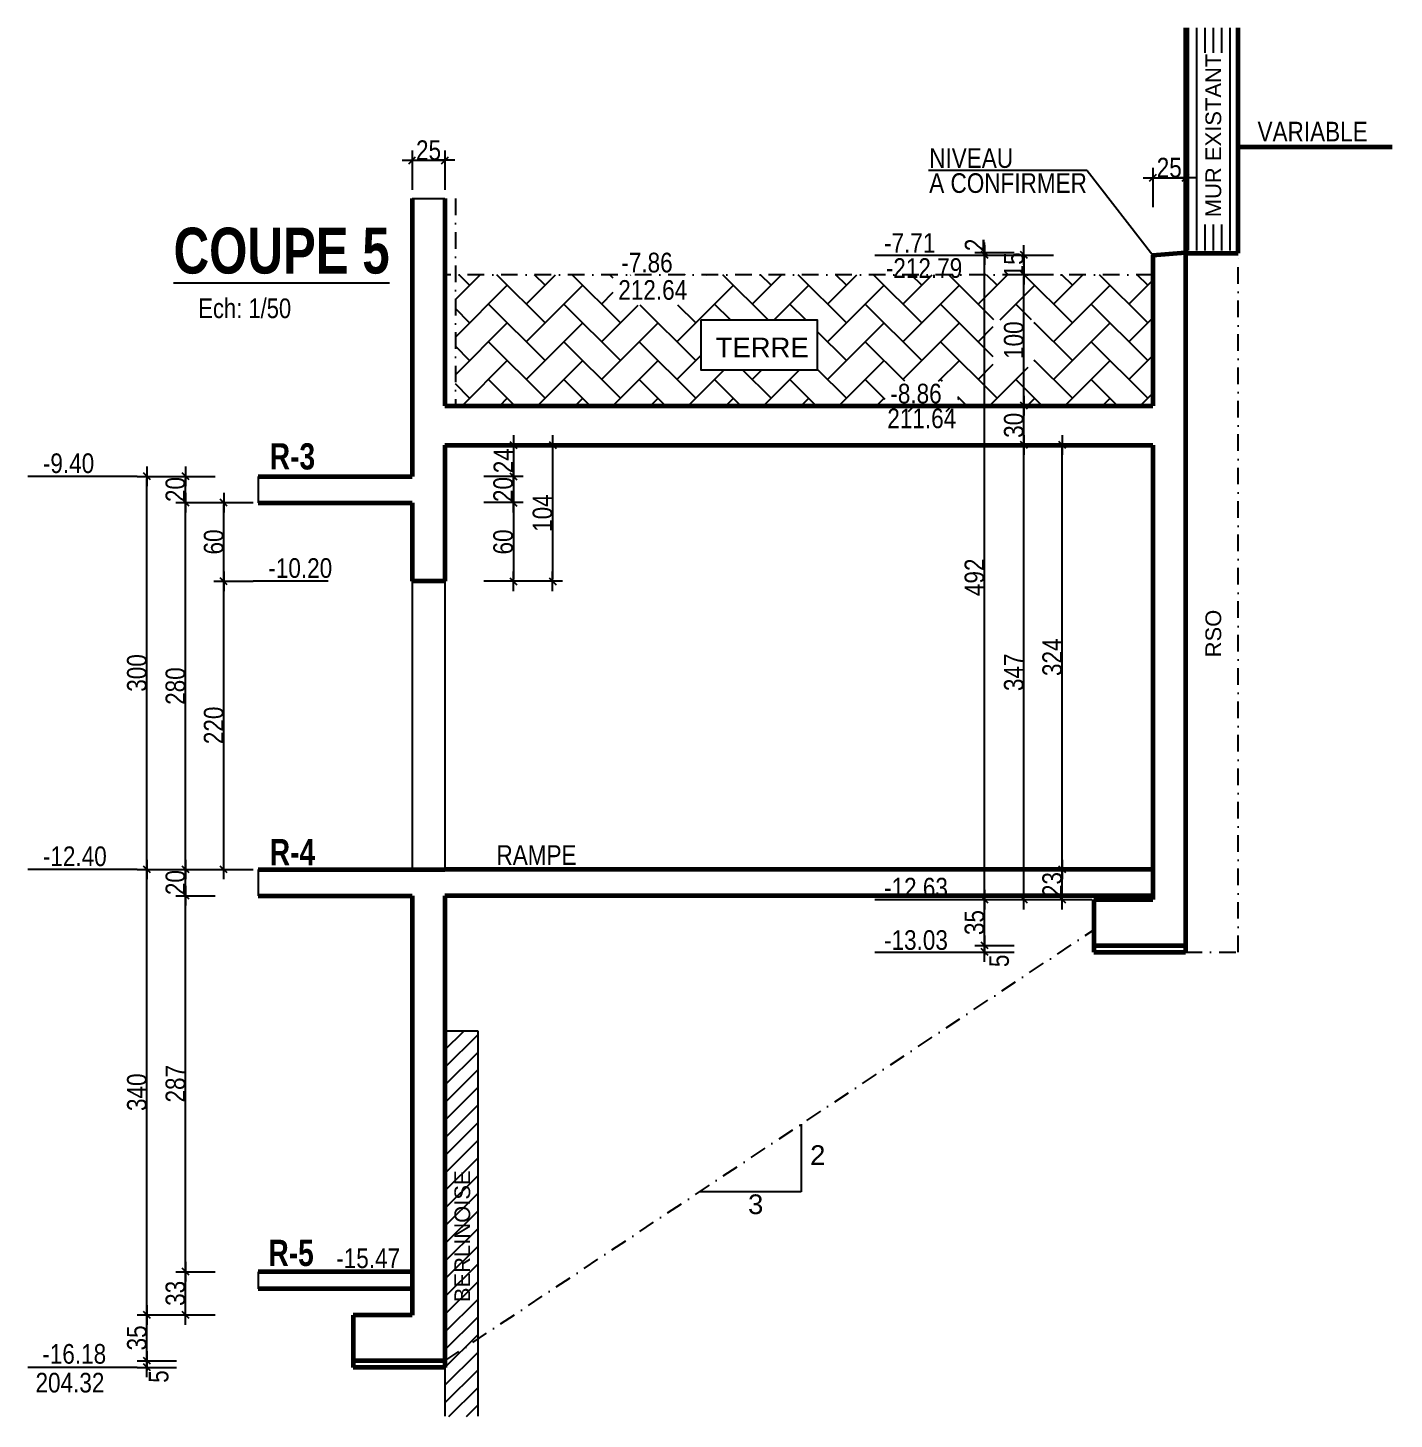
# Model space of a CAD drawing. Header units: millimetres. Extents: x -26249 to 60250, y -21218 to 23336.
# Drawn here: x 26703 to 27745, y 1460 to 2522 of the extents above; entities that cross this region are included whole.
import ezdxf
from ezdxf.enums import TextEntityAlignment as Align

# ---------------------------------------------------------------- set-up
doc = ezdxf.new("R2010")
doc.units = ezdxf.units.MM
doc.linetypes.add('TIRETPTX2', pattern=[50.8, 25.4, -12.7, 0, -12.7])
for name, color, linetype in [('01_cote_gen', 4, 'Continuous'), ('01_linteaux', 2, 'Continuous'), ('01_poch_murs', 253, 'Continuous'), ('01_texte', 230, 'Continuous'), ('AA_COTES', 2, 'Continuous')]:
    doc.layers.add(name, color=color, linetype=linetype)
doc.layers.add('01_murs_coup', color=5, linetype='Continuous', lineweight=60)
doc.styles.add('ARIAL NA', font='ARIALN.TTF')
doc.styles.add('impact', font='impact.ttf')
doc.styles.add('MATTE_TXT', font='arial.ttf')
doc.styles.add('STYLE2', font='ARIALN.TTF')
doc.dimstyles.new('JB50', dxfattribs={"dimscale": 0.1, "dimtxt": 150, "dimasz": 15, "dimexe": 0.1, "dimexo": 0.1, "dimgap": 0.09, "dimtad": 1, "dimdec": 1, "dimdsep": 46, "dimtxsty": 'STYLE2', "dimblk1": 'BOND_G', "dimblk2": 'BOND_D', "dimsah": 1, "dimcen": 1.5, "dimdle": 0.01, "dimse1": 1, "dimse2": 1, "dimclrd": 4, "dimclre": 2, "dimclrt": 6, "dimazin": 2, "dimtfac": 2.333333, "dimtdec": 1, "dimtix": 1, "dimtmove": 2, "dimatfit": 3, "dimldrblk": 'BOND_G', "dimfxl": 1, "dimtolj": 1, "dimtzin": 0, "dimarcsym": 0})

# ---------------------------------------------------------------- blocks, each defined once
blk = doc.blocks.new('BOND_G')
at = {"layer": 'AA_COTES', "color": 0}
for p, q in [((0, -5), (0, 15)), ((5, 0), (-5, 0)), ((1.77, 1.77), (-1.77, -1.77))]:
    blk.add_line(p, q, dxfattribs=at)
blk = doc.blocks.new('BOND_D')
at = {"layer": 'AA_COTES', "color": 0}
for p, q in [((5, 0), (-5, 0)), ((-1.77, -1.77), (1.77, 1.77)), ((0, 5), (0, -15))]:
    blk.add_line(p, q, dxfattribs=at)
blk = doc.blocks.new('*D1708')
at = {"layer": '01_cote_gen', "color": 4, "lineweight": -2, "transparency": 16777216}
blk.add_line((27432.6, 1817.7), (27432.6, 1819.7), dxfattribs=at)
at = {"layer": 'Defpoints', "color": 0, "transparency": 16777216}
for p in [(27432.6, 1821.2), (27486, 1821.2), (27486, 1816.2)]:
    blk.add_point(p, dxfattribs=at)
at = {"layer": '01_cote_gen', "color": 4, "lineweight": -2, "transparency": 16777216, "xscale": 1.5, "yscale": 1.5, "zscale": 1.5}
for name, p, rotation in [('BOND_D', (27432.6, 1821.2), 90), ('BOND_G', (27432.6, 1816.2), 270)]:
    blk.add_blockref(name, p, dxfattribs=dict(at, rotation=rotation))
at = {"layer": '01_cote_gen', "color": 6, "transparency": 16777216, "insert": (27443.8, 1809.5), "char_height": 15, "attachment_point": 5, "rotation": 90, "style": 'STYLE2'}
blk.add_mtext('\\A1;5', dxfattribs=at)
blk = doc.blocks.new('*D1704')
at = {"layer": '01_cote_gen', "color": 4, "lineweight": -2, "transparency": 16777216}
blk.add_line((27562.5, 2407.2), (27584.5, 2407.2), dxfattribs=at)
at = {"layer": 'Defpoints', "color": 0, "transparency": 16777216}
for p in [(27561, 2412.2), (27586, 2414.2), (27586, 2407.2)]:
    blk.add_point(p, dxfattribs=at)
at = {"layer": '01_cote_gen', "color": 4, "lineweight": -2, "transparency": 16777216, "xscale": 1.5, "yscale": 1.5, "zscale": 1.5, "rotation": 180}
blk.add_blockref('BOND_G', (27561, 2407.2), dxfattribs=at)
at = {"layer": '01_cote_gen', "color": 4, "lineweight": -2, "transparency": 16777216, "xscale": 1.5, "yscale": 1.5, "zscale": 1.5}
blk.add_blockref('BOND_D', (27586, 2407.2), dxfattribs=at)
at = {"layer": '01_cote_gen', "color": 6, "transparency": 16777216, "insert": (27573.5, 2414.8), "char_height": 15, "attachment_point": 5, "style": 'STYLE2'}
blk.add_mtext('\\A1;25', dxfattribs=at)
blk = doc.blocks.new('*D1706')
at = {"layer": '01_cote_gen', "color": 4, "lineweight": -2, "transparency": 16777216}
blk.add_line((27462.7, 1857.7), (27462.7, 2201.7), dxfattribs=at)
at = {"layer": 'Defpoints', "color": 0, "transparency": 16777216}
for p in [(27462.7, 2203.2), (27561, 2203.2), (27561, 1856.2)]:
    blk.add_point(p, dxfattribs=at)
at = {"layer": '01_cote_gen', "color": 4, "lineweight": -2, "transparency": 16777216, "xscale": 1.5, "yscale": 1.5, "zscale": 1.5}
for name, p, rotation in [('BOND_D', (27462.7, 2203.2), 90), ('BOND_G', (27462.7, 1856.2), 270)]:
    blk.add_blockref(name, p, dxfattribs=dict(at, rotation=rotation))
at = {"layer": '01_cote_gen', "color": 6, "transparency": 16777216, "insert": (27455, 2029.7), "char_height": 15, "attachment_point": 5, "rotation": 90, "style": 'STYLE2'}
blk.add_mtext('\\A1;347', dxfattribs=at)
blk = doc.blocks.new('*D1716')
at = {"layer": '01_cote_gen', "color": 4, "lineweight": -2, "transparency": 16777216}
blk.add_line((26852.3, 2100.7), (26852.3, 2157.7), dxfattribs=at)
at = {"layer": 'Defpoints', "color": 0, "transparency": 16777216}
for p in [(26852.3, 2159.2), (26885.6, 2159.2), (26874.8, 2099.2)]:
    blk.add_point(p, dxfattribs=at)
at = {"layer": '01_cote_gen', "color": 4, "lineweight": -2, "transparency": 16777216, "xscale": 1.5, "yscale": 1.5, "zscale": 1.5}
for name, p, rotation in [('BOND_D', (26852.3, 2159.2), 90), ('BOND_G', (26852.3, 2099.2), 270)]:
    blk.add_blockref(name, p, dxfattribs=dict(at, rotation=rotation))
at = {"layer": '01_cote_gen', "color": 6, "transparency": 16777216, "insert": (26844.7, 2129.2), "char_height": 15, "attachment_point": 5, "rotation": 90, "style": 'STYLE2'}
blk.add_mtext('\\A1;60', dxfattribs=at)
blk = doc.blocks.new('*D1707')
at = {"layer": '01_cote_gen', "color": 4, "lineweight": -2, "transparency": 16777216}
blk.add_line((27432.6, 1822.7), (27432.6, 1854.7), dxfattribs=at)
at = {"layer": 'Defpoints', "color": 0, "transparency": 16777216}
for p in [(27432.6, 1856.2), (27486, 1856.2), (27486, 1821.2)]:
    blk.add_point(p, dxfattribs=at)
at = {"layer": '01_cote_gen', "color": 4, "lineweight": -2, "transparency": 16777216, "xscale": 1.5, "yscale": 1.5, "zscale": 1.5}
for name, p, rotation in [('BOND_D', (27432.6, 1856.2), 90), ('BOND_G', (27432.6, 1821.2), 270)]:
    blk.add_blockref(name, p, dxfattribs=dict(at, rotation=rotation))
at = {"layer": '01_cote_gen', "color": 6, "transparency": 16777216, "insert": (27425, 1838.7), "char_height": 15, "attachment_point": 5, "rotation": 90, "style": 'STYLE2'}
blk.add_mtext('\\A1;35', dxfattribs=at)
blk = doc.blocks.new('*D1717')
at = {"layer": '01_cote_gen', "color": 4, "lineweight": -2, "transparency": 16777216}
blk.add_line((26823.2, 1540.7), (26823.2, 1570.7), dxfattribs=at)
at = {"layer": 'Defpoints', "color": 0, "transparency": 16777216}
for p in [(26823.2, 1572.2), (26980.4, 1572.2), (26980.4, 1539.2)]:
    blk.add_point(p, dxfattribs=at)
at = {"layer": '01_cote_gen', "color": 4, "lineweight": -2, "transparency": 16777216, "xscale": 1.5, "yscale": 1.5, "zscale": 1.5}
for name, p, rotation in [('BOND_D', (26823.2, 1572.2), 90), ('BOND_G', (26823.2, 1539.2), 270)]:
    blk.add_blockref(name, p, dxfattribs=dict(at, rotation=rotation))
at = {"layer": '01_cote_gen', "color": 6, "transparency": 16777216, "insert": (26815.5, 1555.7), "char_height": 15, "attachment_point": 5, "rotation": 90, "style": 'STYLE2'}
blk.add_mtext('\\A1;33', dxfattribs=at)
blk = doc.blocks.new('*D1719')
at = {"layer": '01_cote_gen', "color": 4, "lineweight": -2, "transparency": 16777216}
blk.add_line((26793.7, 1500.7), (26793.7, 1502.7), dxfattribs=at)
at = {"layer": 'Defpoints', "color": 0, "transparency": 16777216}
for p in [(26793.7, 1504.2), (26951, 1504.2), (26951, 1499.2)]:
    blk.add_point(p, dxfattribs=at)
at = {"layer": '01_cote_gen', "color": 4, "lineweight": -2, "transparency": 16777216, "xscale": 1.5, "yscale": 1.5, "zscale": 1.5}
for name, p, rotation in [('BOND_D', (26793.7, 1504.2), 90), ('BOND_G', (26793.7, 1499.2), 270)]:
    blk.add_blockref(name, p, dxfattribs=dict(at, rotation=rotation))
at = {"layer": '01_cote_gen', "color": 6, "transparency": 16777216, "insert": (26802.7, 1492.2), "char_height": 15, "attachment_point": 5, "rotation": 90, "style": 'STYLE2'}
blk.add_mtext('\\A1;5', dxfattribs=at)
blk = doc.blocks.new('*D1709')
at = {"layer": '01_cote_gen', "color": 4, "lineweight": -2, "transparency": 16777216}
blk.add_line((26793.7, 1880.7), (26793.7, 2177.7), dxfattribs=at)
at = {"layer": 'Defpoints', "color": 0, "transparency": 16777216}
for p in [(26793.7, 2179.2), (26951.9, 2179.2), (26878.6, 1879.2)]:
    blk.add_point(p, dxfattribs=at)
at = {"layer": '01_cote_gen', "color": 4, "lineweight": -2, "transparency": 16777216, "xscale": 1.5, "yscale": 1.5, "zscale": 1.5}
for name, p, rotation in [('BOND_D', (26793.7, 2179.2), 90), ('BOND_G', (26793.7, 1879.2), 270)]:
    blk.add_blockref(name, p, dxfattribs=dict(at, rotation=rotation))
at = {"layer": '01_cote_gen', "color": 6, "transparency": 16777216, "insert": (26786.1, 2029.2), "char_height": 15, "attachment_point": 5, "rotation": 90, "style": 'STYLE2'}
blk.add_mtext('\\A1;300', dxfattribs=at)
blk = doc.blocks.new('*D1710')
at = {"layer": '01_cote_gen', "color": 4, "lineweight": -2, "transparency": 16777216}
blk.add_line((26823.2, 1573.7), (26823.2, 1857.7), dxfattribs=at)
at = {"layer": 'Defpoints', "color": 0, "transparency": 16777216}
for p in [(26823.2, 1859.2), (26878.6, 1859.2), (26845.7, 1572.2)]:
    blk.add_point(p, dxfattribs=at)
at = {"layer": '01_cote_gen', "color": 4, "lineweight": -2, "transparency": 16777216, "xscale": 1.5, "yscale": 1.5, "zscale": 1.5}
for name, p, rotation in [('BOND_D', (26823.2, 1859.2), 90), ('BOND_G', (26823.2, 1572.2), 270)]:
    blk.add_blockref(name, p, dxfattribs=dict(at, rotation=rotation))
at = {"layer": '01_cote_gen', "color": 6, "transparency": 16777216, "insert": (26815.5, 1715.7), "char_height": 15, "attachment_point": 5, "rotation": 90, "style": 'STYLE2'}
blk.add_mtext('\\A1;287', dxfattribs=at)
blk = doc.blocks.new('*D1711')
at = {"layer": '01_cote_gen', "color": 4, "lineweight": -2, "transparency": 16777216}
blk.add_line((26823.2, 1880.7), (26823.2, 2157.7), dxfattribs=at)
at = {"layer": 'Defpoints', "color": 0, "transparency": 16777216}
for p in [(26823.2, 2159.2), (26878.6, 2159.2), (26878.6, 1879.2)]:
    blk.add_point(p, dxfattribs=at)
at = {"layer": '01_cote_gen', "color": 4, "lineweight": -2, "transparency": 16777216, "xscale": 1.5, "yscale": 1.5, "zscale": 1.5}
for name, p, rotation in [('BOND_D', (26823.2, 2159.2), 90), ('BOND_G', (26823.2, 1879.2), 270)]:
    blk.add_blockref(name, p, dxfattribs=dict(at, rotation=rotation))
at = {"layer": '01_cote_gen', "color": 6, "transparency": 16777216, "insert": (26815.5, 2019.2), "char_height": 15, "attachment_point": 5, "rotation": 90, "style": 'STYLE2'}
blk.add_mtext('\\A1;280', dxfattribs=at)
blk = doc.blocks.new('*D1705')
at = {"layer": '01_cote_gen', "color": 4, "lineweight": -2, "transparency": 16777216}
blk.add_line((26823.2, 1860.7), (26823.2, 1877.7), dxfattribs=at)
at = {"layer": 'Defpoints', "color": 0, "transparency": 16777216}
for p in [(26816.2, 1879.2), (26823.2, 1879.2), (26845.7, 1859.2)]:
    blk.add_point(p, dxfattribs=at)
at = {"layer": '01_cote_gen', "color": 4, "lineweight": -2, "transparency": 16777216, "xscale": 1.5, "yscale": 1.5, "zscale": 1.5}
for name, p, rotation in [('BOND_D', (26823.2, 1879.2), 90), ('BOND_G', (26823.2, 1859.2), 270)]:
    blk.add_blockref(name, p, dxfattribs=dict(at, rotation=rotation))
at = {"layer": '01_cote_gen', "color": 6, "transparency": 16777216, "insert": (26815.5, 1869.2), "char_height": 15, "attachment_point": 5, "rotation": 90, "style": 'STYLE2'}
blk.add_mtext('\\A1;20', dxfattribs=at)
blk = doc.blocks.new('*D1713')
at = {"layer": '01_cote_gen', "color": 4, "lineweight": -2, "transparency": 16777216}
blk.add_line((26997.5, 2420.5), (27019.5, 2420.5), dxfattribs=at)
at = {"layer": 'Defpoints', "color": 0, "transparency": 16777216}
for p in [(27021, 2420.5), (26996, 2391.2), (27021, 2391.2)]:
    blk.add_point(p, dxfattribs=at)
at = {"layer": '01_cote_gen', "color": 4, "lineweight": -2, "transparency": 16777216, "xscale": 1.5, "yscale": 1.5, "zscale": 1.5, "rotation": 180}
blk.add_blockref('BOND_G', (26996, 2420.5), dxfattribs=at)
at = {"layer": '01_cote_gen', "color": 4, "lineweight": -2, "transparency": 16777216, "xscale": 1.5, "yscale": 1.5, "zscale": 1.5}
blk.add_blockref('BOND_D', (27021, 2420.5), dxfattribs=at)
at = {"layer": '01_cote_gen', "color": 6, "transparency": 16777216, "insert": (27008.5, 2428.1), "char_height": 15, "attachment_point": 5, "style": 'STYLE2'}
blk.add_mtext('\\A1;25', dxfattribs=at)
blk = doc.blocks.new('*D1712')
at = {"layer": '01_cote_gen', "color": 4, "lineweight": -2, "transparency": 16777216}
blk.add_line((26823.2, 2160.7), (26823.2, 2177.7), dxfattribs=at)
at = {"layer": 'Defpoints', "color": 0, "transparency": 16777216}
for p in [(26823.2, 2179.2), (26878.6, 2179.2), (26878.6, 2159.2)]:
    blk.add_point(p, dxfattribs=at)
at = {"layer": '01_cote_gen', "color": 4, "lineweight": -2, "transparency": 16777216, "xscale": 1.5, "yscale": 1.5, "zscale": 1.5}
for name, p, rotation in [('BOND_D', (26823.2, 2179.2), 90), ('BOND_G', (26823.2, 2159.2), 270)]:
    blk.add_blockref(name, p, dxfattribs=dict(at, rotation=rotation))
at = {"layer": '01_cote_gen', "color": 6, "transparency": 16777216, "insert": (26815.5, 2169.2), "char_height": 15, "attachment_point": 5, "rotation": 90, "style": 'STYLE2'}
blk.add_mtext('\\A1;20', dxfattribs=at)
blk = doc.blocks.new('*D1714')
at = {"layer": '01_cote_gen', "color": 4, "lineweight": -2, "transparency": 16777216}
blk.add_line((27462.7, 2204.7), (27462.7, 2231.7), dxfattribs=at)
at = {"layer": 'Defpoints', "color": 0, "transparency": 16777216}
for p in [(27462.7, 2233.2), (27501.3, 2233.2), (27501.3, 2203.2)]:
    blk.add_point(p, dxfattribs=at)
at = {"layer": '01_cote_gen', "color": 4, "lineweight": -2, "transparency": 16777216, "xscale": 1.5, "yscale": 1.5, "zscale": 1.5}
for name, p, rotation in [('BOND_D', (27462.7, 2233.2), 90), ('BOND_G', (27462.7, 2203.2), 270)]:
    blk.add_blockref(name, p, dxfattribs=dict(at, rotation=rotation))
at = {"layer": '01_cote_gen', "color": 6, "transparency": 16777216, "insert": (27455, 2218.2), "char_height": 15, "attachment_point": 5, "rotation": 90, "style": 'STYLE2'}
blk.add_mtext('\\A1;30', dxfattribs=at)
blk = doc.blocks.new('*D1715')
at = {"layer": '01_cote_gen', "color": 4, "lineweight": -2, "transparency": 16777216}
blk.add_line((26852.3, 1880.7), (26852.3, 2097.7), dxfattribs=at)
at = {"layer": 'Defpoints', "color": 0, "transparency": 16777216}
for p in [(26852.3, 2099.2), (26996, 2099.2), (26996, 1879.2)]:
    blk.add_point(p, dxfattribs=at)
at = {"layer": '01_cote_gen', "color": 4, "lineweight": -2, "transparency": 16777216, "xscale": 1.5, "yscale": 1.5, "zscale": 1.5}
for name, p, rotation in [('BOND_D', (26852.3, 2099.2), 90), ('BOND_G', (26852.3, 1879.2), 270)]:
    blk.add_blockref(name, p, dxfattribs=dict(at, rotation=rotation))
at = {"layer": '01_cote_gen', "color": 6, "transparency": 16777216, "insert": (26844.7, 1989.2), "char_height": 15, "attachment_point": 5, "rotation": 90, "style": 'STYLE2'}
blk.add_mtext('\\A1;220', dxfattribs=at)
blk = doc.blocks.new('*D1718')
at = {"layer": '01_cote_gen', "color": 4, "lineweight": -2, "transparency": 16777216}
blk.add_line((26793.7, 1505.7), (26793.7, 1537.7), dxfattribs=at)
at = {"layer": 'Defpoints', "color": 0, "transparency": 16777216}
for p in [(26793.7, 1539.2), (26951, 1539.2), (26951, 1504.2)]:
    blk.add_point(p, dxfattribs=at)
at = {"layer": '01_cote_gen', "color": 4, "lineweight": -2, "transparency": 16777216, "xscale": 1.5, "yscale": 1.5, "zscale": 1.5}
for name, p, rotation in [('BOND_D', (26793.7, 1539.2), 90), ('BOND_G', (26793.7, 1504.2), 270)]:
    blk.add_blockref(name, p, dxfattribs=dict(at, rotation=rotation))
at = {"layer": '01_cote_gen', "color": 6, "transparency": 16777216, "insert": (26786.1, 1521.7), "char_height": 15, "attachment_point": 5, "rotation": 90, "style": 'STYLE2'}
blk.add_mtext('\\A1;35', dxfattribs=at)
blk = doc.blocks.new('*D1720')
at = {"layer": '01_cote_gen', "color": 4, "lineweight": -2, "transparency": 16777216}
blk.add_line((26793.7, 1540.7), (26793.7, 1877.7), dxfattribs=at)
at = {"layer": 'Defpoints', "color": 0, "transparency": 16777216}
for p in [(26793.7, 1879.2), (26874.8, 1879.2), (26845.7, 1539.2)]:
    blk.add_point(p, dxfattribs=at)
at = {"layer": '01_cote_gen', "color": 4, "lineweight": -2, "transparency": 16777216, "xscale": 1.5, "yscale": 1.5, "zscale": 1.5}
for name, p, rotation in [('BOND_D', (26793.7, 1879.2), 90), ('BOND_G', (26793.7, 1539.2), 270)]:
    blk.add_blockref(name, p, dxfattribs=dict(at, rotation=rotation))
at = {"layer": '01_cote_gen', "color": 6, "transparency": 16777216, "insert": (26786.1, 1709.2), "char_height": 15, "attachment_point": 5, "rotation": 90, "style": 'STYLE2'}
blk.add_mtext('\\A1;340', dxfattribs=at)
blk = doc.blocks.new('*D1727')
at = {"layer": '01_cote_gen', "color": 4, "lineweight": -2, "transparency": 16777216}
blk.add_line((27432.6, 1857.7), (27432.6, 2346.7), dxfattribs=at)
at = {"layer": 'Defpoints', "color": 0, "transparency": 16777216}
for p in [(27432.6, 2348.2), (27485.2, 2348.2), (27485.2, 1856.2)]:
    blk.add_point(p, dxfattribs=at)
at = {"layer": '01_cote_gen', "color": 4, "lineweight": -2, "transparency": 16777216, "xscale": 1.5, "yscale": 1.5, "zscale": 1.5}
for name, p, rotation in [('BOND_D', (27432.6, 2348.2), 90), ('BOND_G', (27432.6, 1856.2), 270)]:
    blk.add_blockref(name, p, dxfattribs=dict(at, rotation=rotation))
at = {"layer": '01_cote_gen', "color": 6, "transparency": 16777216, "insert": (27425, 2102.2), "char_height": 15, "attachment_point": 5, "rotation": 90, "style": 'STYLE2'}
blk.add_mtext('\\A1;492', dxfattribs=at)
blk = doc.blocks.new('*D1728')
at = {"layer": '01_cote_gen', "color": 4, "lineweight": -2, "transparency": 16777216}
for p, q in [((27432.6, 2351.7), (27432.6, 2353.2)), ((27432.6, 2350.2), (27432.6, 2348.2)), ((27432.6, 2346.7), (27432.6, 2345.2))]:
    blk.add_line(p, q, dxfattribs=at)
at = {"layer": 'Defpoints', "color": 0, "transparency": 16777216}
for p in [(27432.6, 2348.2), (27561, 2348.2), (27586, 2350.2)]:
    blk.add_point(p, dxfattribs=at)
at = {"layer": '01_cote_gen', "color": 4, "lineweight": -2, "transparency": 16777216, "xscale": 1.5, "yscale": 1.5, "zscale": 1.5}
for name, p, rotation in [('BOND_G', (27432.6, 2350.2), 270), ('BOND_D', (27432.6, 2348.2), 90)]:
    blk.add_blockref(name, p, dxfattribs=dict(at, rotation=rotation))
at = {"layer": '01_cote_gen', "color": 6, "transparency": 16777216, "insert": (27425.1, 2355.9), "char_height": 15, "attachment_point": 5, "rotation": 90, "style": 'STYLE2'}
blk.add_mtext('\\A1;2', dxfattribs=at)
blk = doc.blocks.new('*D1729')
at = {"layer": '01_cote_gen', "color": 4, "lineweight": -2, "transparency": 16777216}
blk.add_line((27073.2, 2201.7), (27073.2, 2180.7), dxfattribs=at)
at = {"layer": 'Defpoints', "color": 0, "transparency": 16777216}
for p in [(27021, 2203.2), (26996, 2179.2), (27073.2, 2179.2)]:
    blk.add_point(p, dxfattribs=at)
at = {"layer": '01_cote_gen', "color": 4, "lineweight": -2, "transparency": 16777216, "xscale": 1.5, "yscale": 1.5, "zscale": 1.5}
for name, p, rotation in [('BOND_G', (27073.2, 2203.2), 90), ('BOND_D', (27073.2, 2179.2), 270)]:
    blk.add_blockref(name, p, dxfattribs=dict(at, rotation=rotation))
at = {"layer": '01_cote_gen', "color": 6, "transparency": 16777216, "insert": (27065.6, 2191.2), "char_height": 15, "attachment_point": 5, "rotation": 90, "style": 'STYLE2'}
blk.add_mtext('\\A1;24', dxfattribs=at)
blk = doc.blocks.new('*D1730')
at = {"layer": '01_cote_gen', "color": 4, "lineweight": -2, "transparency": 16777216}
blk.add_line((27073.2, 2177.7), (27073.2, 2160.7), dxfattribs=at)
at = {"layer": 'Defpoints', "color": 0, "transparency": 16777216}
for p in [(27050.7, 2179.2), (26996, 2159.2), (27073.2, 2159.2)]:
    blk.add_point(p, dxfattribs=at)
at = {"layer": '01_cote_gen', "color": 4, "lineweight": -2, "transparency": 16777216, "xscale": 1.5, "yscale": 1.5, "zscale": 1.5}
for name, p, rotation in [('BOND_G', (27073.2, 2179.2), 90), ('BOND_D', (27073.2, 2159.2), 270)]:
    blk.add_blockref(name, p, dxfattribs=dict(at, rotation=rotation))
at = {"layer": '01_cote_gen', "color": 6, "transparency": 16777216, "insert": (27065.5, 2169.2), "char_height": 15, "attachment_point": 5, "rotation": 90, "style": 'STYLE2'}
blk.add_mtext('\\A1;20', dxfattribs=at)
blk = doc.blocks.new('*D1731')
at = {"layer": '01_cote_gen', "color": 4, "lineweight": -2, "transparency": 16777216}
blk.add_line((27073.2, 2157.7), (27073.2, 2100.7), dxfattribs=at)
at = {"layer": 'Defpoints', "color": 0, "transparency": 16777216}
for p in [(27050.7, 2159.2), (27021, 2099.2), (27073.2, 2099.2)]:
    blk.add_point(p, dxfattribs=at)
at = {"layer": '01_cote_gen', "color": 4, "lineweight": -2, "transparency": 16777216, "xscale": 1.5, "yscale": 1.5, "zscale": 1.5}
for name, p, rotation in [('BOND_G', (27073.2, 2159.2), 90), ('BOND_D', (27073.2, 2099.2), 270)]:
    blk.add_blockref(name, p, dxfattribs=dict(at, rotation=rotation))
at = {"layer": '01_cote_gen', "color": 6, "transparency": 16777216, "insert": (27065.5, 2129.2), "char_height": 15, "attachment_point": 5, "rotation": 90, "style": 'STYLE2'}
blk.add_mtext('\\A1;60', dxfattribs=at)
blk = doc.blocks.new('*D1732')
at = {"layer": '01_cote_gen', "color": 4, "lineweight": -2, "transparency": 16777216}
blk.add_line((27103.1, 2201.7), (27103.1, 2100.7), dxfattribs=at)
at = {"layer": 'Defpoints', "color": 0, "transparency": 16777216}
for p in [(27094.7, 2203.2), (27080.7, 2099.2), (27103.1, 2099.2)]:
    blk.add_point(p, dxfattribs=at)
at = {"layer": '01_cote_gen', "color": 4, "lineweight": -2, "transparency": 16777216, "xscale": 1.5, "yscale": 1.5, "zscale": 1.5}
for name, p, rotation in [('BOND_G', (27103.1, 2203.2), 90), ('BOND_D', (27103.1, 2099.2), 270)]:
    blk.add_blockref(name, p, dxfattribs=dict(at, rotation=rotation))
at = {"layer": '01_cote_gen', "color": 6, "transparency": 16777216, "insert": (27095.5, 2151.2), "char_height": 15, "attachment_point": 5, "rotation": 90, "style": 'STYLE2'}
blk.add_mtext('\\A1;104', dxfattribs=at)
blk = doc.blocks.new('*D1733')
at = {"layer": '01_cote_gen', "color": 4, "lineweight": -2, "transparency": 16777216}
blk.add_line((27462.7, 2234.7), (27462.7, 2331.7), dxfattribs=at)
at = {"layer": 'Defpoints', "color": 0, "transparency": 16777216}
for p in [(27462.7, 2333.2), (27561, 2333.2), (27485.2, 2233.2)]:
    blk.add_point(p, dxfattribs=at)
at = {"layer": '01_cote_gen', "color": 4, "lineweight": -2, "transparency": 16777216, "xscale": 1.5, "yscale": 1.5, "zscale": 1.5}
for name, p, rotation in [('BOND_D', (27462.7, 2333.2), 90), ('BOND_G', (27462.7, 2233.2), 270)]:
    blk.add_blockref(name, p, dxfattribs=dict(at, rotation=rotation))
at = {"layer": '01_cote_gen', "color": 6, "transparency": 16777216, "insert": (27455, 2283.2), "char_height": 15, "attachment_point": 5, "rotation": 90, "style": 'STYLE2'}
blk.add_mtext('\\A1;100', dxfattribs=at)
blk = doc.blocks.new('*D1734')
at = {"layer": '01_cote_gen', "color": 4, "lineweight": -2, "transparency": 16777216}
for p, q in [((27462.7, 2349.7), (27462.7, 2351.2)), ((27462.7, 2348.2), (27462.7, 2333.2)), ((27462.7, 2331.7), (27462.7, 2330.2))]:
    blk.add_line(p, q, dxfattribs=at)
at = {"layer": 'Defpoints', "color": 0, "transparency": 16777216}
for p in [(27561, 2348.2), (27462.7, 2333.2), (27561, 2333.2)]:
    blk.add_point(p, dxfattribs=at)
at = {"layer": '01_cote_gen', "color": 4, "lineweight": -2, "transparency": 16777216, "xscale": 1.5, "yscale": 1.5, "zscale": 1.5}
for name, p, rotation in [('BOND_G', (27462.7, 2348.2), 270), ('BOND_D', (27462.7, 2333.2), 90)]:
    blk.add_blockref(name, p, dxfattribs=dict(at, rotation=rotation))
at = {"layer": '01_cote_gen', "color": 6, "transparency": 16777216, "insert": (27455, 2340.7), "char_height": 15, "attachment_point": 5, "rotation": 90, "style": 'STYLE2'}
blk.add_mtext('\\A1;15', dxfattribs=at)
blk = doc.blocks.new('*D1735')
at = {"layer": '01_cote_gen', "color": 4, "lineweight": -2, "transparency": 16777216}
blk.add_line((27491.9, 1857.7), (27491.9, 1877.7), dxfattribs=at)
at = {"layer": 'Defpoints', "color": 0, "transparency": 16777216}
for p in [(27491.9, 1879.2), (27522.7, 1879.2), (27516, 1856.2)]:
    blk.add_point(p, dxfattribs=at)
at = {"layer": '01_cote_gen', "color": 4, "lineweight": -2, "transparency": 16777216, "xscale": 1.5, "yscale": 1.5, "zscale": 1.5}
for name, p, rotation in [('BOND_D', (27491.9, 1879.2), 90), ('BOND_G', (27491.9, 1856.2), 270)]:
    blk.add_blockref(name, p, dxfattribs=dict(at, rotation=rotation))
at = {"layer": '01_cote_gen', "color": 6, "transparency": 16777216, "insert": (27484.3, 1867.7), "char_height": 15, "attachment_point": 5, "rotation": 90, "style": 'STYLE2'}
blk.add_mtext('\\A1;23', dxfattribs=at)
blk = doc.blocks.new('*D1736')
at = {"layer": '01_cote_gen', "color": 4, "lineweight": -2, "transparency": 16777216}
blk.add_line((27491.9, 1880.7), (27491.9, 2201.7), dxfattribs=at)
at = {"layer": 'Defpoints', "color": 0, "transparency": 16777216}
for p in [(27491.9, 2203.2), (27510.1, 2203.2), (27499.4, 1879.2)]:
    blk.add_point(p, dxfattribs=at)
at = {"layer": '01_cote_gen', "color": 4, "lineweight": -2, "transparency": 16777216, "xscale": 1.5, "yscale": 1.5, "zscale": 1.5}
for name, p, rotation in [('BOND_D', (27491.9, 2203.2), 90), ('BOND_G', (27491.9, 1879.2), 270)]:
    blk.add_blockref(name, p, dxfattribs=dict(at, rotation=rotation))
at = {"layer": '01_cote_gen', "color": 6, "transparency": 16777216, "insert": (27484.3, 2041.2), "char_height": 15, "attachment_point": 5, "rotation": 90, "style": 'STYLE2'}
blk.add_mtext('\\A1;324', dxfattribs=at)

msp = doc.modelspace()

# ---------------------------------------------------------------- hatches: boundary and pattern name
at = {"layer": '01_poch_murs'}
h = msp.add_hatch(dxfattribs=at)
h.set_pattern_fill('ANSI31', color=256, scale=2, angle=45)
h.set_pattern_definition([(90, (5344.101, 778.8764), (-6.35, 1e-15), [])])
h.paths.add_polyline_path([(27616.411, 2371.508), (27616.411, 2502.518), (27597.797, 2502.518), (27597.797, 2371.508)], flags=16)
h.paths.add_polyline_path([(27625.982, 2521.591), (27585.982, 2521.591), (27585.982, 2351.722), (27625.982, 2351.722)])
h = msp.add_hatch(dxfattribs=at)
h.set_pattern_fill('AR-HBONE', color=256, scale=0.2)
h.set_pattern_definition([(45, (15185.905, -218.098), (3e-15, 28.73682), [60.96, -20.32]), (135, (15200.273, -203.73), (3e-15, 28.73682), [60.96, -20.32])])
h.paths.add_polyline_path([(27560.982, 2333.166), (27028.982, 2333.166), (27028.982, 2233.166), (27560.982, 2233.166)])
h.paths.add_polyline_path([(27305.032, 2260.415), (27216.441, 2260.415), (27216.441, 2298.707), (27305.032, 2298.707)], flags=16)
h.paths.add_polyline_path([(27470.527, 2262.585), (27470.527, 2298.755), (27439.299, 2298.755), (27439.299, 2262.585)], flags=16)
h.paths.add_polyline_path([(27223.737, 2266.357), (27302.257, 2266.357), (27302.257, 2288.857), (27223.737, 2288.857)], flags=0)
h.paths.add_polyline_path([(27149.406, 2309.95), (27221.157, 2309.95), (27221.157, 2332.926), (27149.406, 2332.926)], flags=16)
h.paths.add_polyline_path([(27356.922, 2228.855), (27412.343, 2228.855), (27412.343, 2251.831), (27356.922, 2251.831)])
h = msp.add_hatch(dxfattribs=at)
h.set_pattern_fill('ANSI31', color=256, scale=3)
h.set_pattern_definition([(45, (15364.741, -431.497), (-6.735192, 6.735192), [])])
h.paths.add_polyline_path([(27045.982, 1755.66), (27028.982, 1755.66), (27028.982, 1459.671), (27045.982, 1459.703)])
h.paths.add_polyline_path([(27028.982, 1755.66), (27020.982, 1755.66), (27020.982, 1461.674), (27028.982, 1461.674)])
h.paths.add_polyline_path([(27045.982, 1459.703), (27028.982, 1459.671), (27028.982, 1461.674), (27045.982, 1461.674)], flags=17)

# ---------------------------------------------------------------- linework, layer by layer
at = {"layer": '01_linteaux', "linetype": 'TIRETPTX2', "ltscale": 0.5}
for p, q in [((27028.982, 2391.224), (27028.982, 2233.166)), ((27625.982, 1816.174), (27625.982, 2349.722)), ((27560.982, 2333.166), (27022.262, 2333.166)), ((27020.982, 1504.167), (27515.982, 1833.167)), ((27585.982, 1816.174), (27625.982, 1816.174))]:
    msp.add_line(p, q, dxfattribs=at)
at = {"layer": '01_linteaux'}
for p, q in [((26995.982, 2099.167), (26995.982, 1879.168)), ((27020.982, 2099.167), (27020.982, 1879.168)), ((27020.982, 1756.168), (27045.982, 1756.168)), ((27045.982, 1756.168), (27045.982, 1461.926)), ((27020.982, 1499.167), (27020.982, 1461.926))]:
    msp.add_line(p, q, dxfattribs=at)
at = {"layer": '01_murs_coup'}
for p, q in [((27585.982, 2521.591), (27585.982, 2349.722)), ((27625.982, 2349.722), (27625.982, 2521.591)), ((27625.982, 2430.723), (27743.56, 2430.723)), ((26995.982, 2391.224), (26995.982, 2179.168)), ((27020.982, 2391.224), (27020.982, 2233.166)), ((27560.982, 2348.182), (27585.982, 2350.182)), ((27560.982, 2348.182), (27560.982, 2233.166)), ((27585.982, 2350.182), (27585.982, 1816.174)), ((27585.982, 2349.722), (27625.982, 2349.722)), ((27020.982, 2233.166), (27560.982, 2233.166)), ((27020.982, 2203.166), (27560.982, 2203.166)), ((27020.982, 2203.166), (27020.982, 2099.167)), ((27560.982, 2203.166), (27560.982, 1856.181)), ((26878.567, 2179.168), (26995.982, 2179.168)), ((26878.567, 2159.168), (26995.982, 2159.168)), ((26995.982, 2159.168), (26995.982, 2099.167)), ((27020.982, 2099.167), (26995.982, 2099.167)), ((26878.567, 1879.168), (27020.982, 1879.168)), ((27560.982, 1879.168), (27020.982, 1879.168)), ((26878.567, 1859.168), (26995.982, 1859.168)), ((26995.982, 1859.168), (26995.982, 1539.167)), ((27560.982, 1859.168), (27020.982, 1859.168)), ((27020.982, 1859.168), (27020.982, 1499.167)), ((27515.982, 1856.181), (27515.982, 1816.174)), ((27515.982, 1856.181), (27560.982, 1856.181)), ((27515.982, 1821.174), (27585.982, 1821.174)), ((27515.982, 1816.174), (27585.982, 1816.174)), ((26995.982, 1572.167), (26878.567, 1572.167)), ((26995.982, 1559.167), (26878.567, 1559.167)), ((26950.982, 1539.167), (26950.982, 1499.167)), ((26995.982, 1539.167), (26950.982, 1539.167)), ((27020.982, 1504.167), (26950.982, 1504.167)), ((27020.982, 1499.167), (26950.982, 1499.167))]:
    msp.add_line(p, q, dxfattribs=at)
at = {"layer": '01_murs_coup', "const_width": 3}
msp.add_lwpolyline([(27625.982, 2430.723), (27743.56, 2430.723)], dxfattribs=at)
at = {"layer": '01_poch_murs'}
for p, q in [((26995.982, 2391.224), (27020.982, 2391.224)), ((26878.567, 2179.168), (26878.567, 2159.168)), ((26878.567, 1879.168), (26878.567, 1859.168)), ((26878.567, 1572.167), (26878.567, 1559.167))]:
    msp.add_line(p, q, dxfattribs=at)
at = {"layer": '01_texte'}
for p, q in [((27510.936, 2412.682), (27389.971, 2412.682)), ((27510.936, 2412.682), (27560.982, 2348.182)), ((27349.002, 2348.182), (27425.141, 2348.182)), ((26786.231, 2179.168), (26702.851, 2179.168)), ((26931.874, 2099.167), (26874.82, 2099.167)), ((26786.231, 1879.168), (26702.851, 1879.168)), ((27349.002, 1856.181), (27425.141, 1856.181)), ((27349.002, 1816.174), (27425.141, 1816.174)), ((27292.76, 1684.803), (27292.76, 1633.098)), ((27292.76, 1633.098), (27215.201, 1633.098)), ((26786.231, 1499.167), (26702.851, 1499.167))]:
    msp.add_line(p, q, dxfattribs=at)
msp.add_lwpolyline([(27216.441, 2298.707), (27305.032, 2298.707), (27305.032, 2260.415), (27216.441, 2260.415)], close=True, dxfattribs=at)

# ---------------------------------------------------------------- texts
at = {"layer": '01_texte', "style": 'MATTE_TXT'}
for s, p in [('MUR EXISTANT', (27613.104, 2377.033)), ('RSO', (27613.104, 2041.129)), ('BERLINOISE', (27040.24, 1548.957))]:
    msp.add_text(s, height=12, rotation=90, dxfattribs=at).set_placement(p)
at = {"layer": '01_texte'}
for s, height, style, p in [('VARIABLE', 15, 'ARIAL NA', (27640.854, 2434.879)), ('NIVEAU', 15, 'ARIAL NA', (27390.418, 2414.69)), ('A CONFIRMER', 15, 'ARIAL NA', (27390.418, 2395.6)), ('-7.71', 15, 'ARIAL NA', (27355.943, 2349.864)), ('-7.86', 15, 'ARIAL NA', (27155.548, 2334.94)), ('-212.79', 15, 'ARIAL NA', (27357.322, 2330.765)), ('212.64', 15, 'ARIAL NA', (27153.235, 2314.035)), ('TERRE', 15, 'MATTE_TXT', (27227.487, 2270.107)), ('-8.86', 15, 'ARIAL NA', (27360.751, 2234.94)), ('211.64', 15, 'ARIAL NA', (27358.439, 2216.035)), ('R-3', 20, 'impact', (26887.411, 2184.542)), ('-9.40', 15, 'ARIAL NA', (26714.315, 2181.786)), ('-10.20', 15, 'ARIAL NA', (26886.284, 2101.785)), ('R-4', 20, 'impact', (26887.411, 1882.437)), ('-12.40', 15, 'ARIAL NA', (26714.315, 1881.786)), ('RAMPE', 15, 'ARIAL NA', (27060.329, 1882.738)), ('-12.63', 15, 'ARIAL NA', (27355.943, 1857.863)), ('-13.03', 15, 'ARIAL NA', (27355.943, 1817.856)), ('2', 15, 'MATTE_TXT', (27299.553, 1653.761)), ('3', 15, 'MATTE_TXT', (27252.198, 1616.201)), ('R-5', 20, 'impact', (26886.379, 1576.596)), ('-15.47', 15, 'ARIAL NA', (26938.09, 1575.029)), ('-16.18', 15, 'ARIAL NA', (26713.874, 1502.029)), ('204.32', 15, 'ARIAL NA', (26708.689, 1480.043))]:
    msp.add_text(s, height=height, dxfattribs=dict(at, style=style)).set_placement(p)
at = {"layer": '01_texte', "style": 'impact'}
msp.add_text('%%UCOUPE 5', height=35, dxfattribs=at).set_placement((26896.43, 2323.562), align=Align.BOTTOM_CENTER)
at = {"layer": '01_texte', "style": 'MATTE_TXT', "width": 0.8}
msp.add_text('Ech: 1/50', height=15, dxfattribs=at).set_placement((26868.292, 2295.542), align=Align.BOTTOM_CENTER)

# ---------------------------------------------------------------- dimensions: what is measured, and where the dimension line sits
at = {"layer": '01_cote_gen'}
for base, p1, p2, picture, middle in [((27020.982, 2420.47), (26995.982, 2391.224), (27020.982, 2391.224), '*D1713', (27008.482, 2428.137)), ((27585.982, 2407.172), (27560.982, 2412.153), (27585.982, 2414.153), '*D1704', (27573.482, 2414.84))]:
    dim = msp.add_linear_dim(base=base, p1=p1, p2=p2, dimstyle='JB50', dxfattribs=at)
    dim.commit()
    dim.dimension.update_dxf_attribs({"geometry": picture, "text_midpoint": middle})
for base, p1, p2, picture, middle in [((27432.641, 2348.182), (27585.982, 2350.182), (27560.982, 2348.182), '*D1728', (27425.101, 2355.88)), ((27432.641, 1821.174), (27485.96, 1816.174), (27485.96, 1821.174), '*D1708', (27443.774, 1809.523)), ((26793.731, 1504.167), (26950.982, 1499.167), (26950.982, 1504.167), '*D1719', (26802.706, 1492.213))]:
    dim = msp.add_linear_dim(base=base, p1=p1, p2=p2, angle=90, dimstyle='JB50', dxfattribs=at)
    dim.commit()
    dim.dimension.update_dxf_attribs({"geometry": picture, "text_midpoint": middle, "dimtype": 160})
for base, p1, p2, picture, middle in [((27432.641, 2348.182), (27485.162, 1856.181), (27485.162, 2348.182), '*D1727', (27424.973, 2102.181)), ((27462.662, 2333.166), (27560.982, 2348.182), (27560.982, 2333.166), '*D1734', (27454.995, 2340.674)), ((27462.662, 2333.166), (27485.162, 2233.166), (27560.982, 2333.166), '*D1733', (27454.995, 2283.166)), ((27462.662, 2233.166), (27501.281, 2203.166), (27501.281, 2233.166), '*D1714', (27454.995, 2218.166)), ((27073.158, 2179.168), (27020.982, 2203.166), (26995.982, 2179.168), '*D1729', (27065.618, 2191.167)), ((27103.12, 2099.167), (27094.731, 2203.166), (27080.658, 2099.167), '*D1732', (27095.453, 2151.166)), ((27462.662, 2203.166), (27560.982, 1856.181), (27560.982, 2203.166), '*D1706', (27454.995, 2029.673)), ((27491.922, 2203.166), (27499.422, 1879.168), (27510.117, 2203.166), '*D1736', (27484.254, 2041.167)), ((26793.731, 2179.168), (26878.567, 1879.168), (26951.856, 2179.168), '*D1709', (26786.063, 2029.168)), ((26823.187, 2179.168), (26878.567, 2159.168), (26878.567, 2179.168), '*D1712', (26815.519, 2169.168)), ((27073.158, 2159.168), (27050.658, 2179.168), (26995.982, 2159.168), '*D1730', (27065.491, 2169.168)), ((26823.187, 2159.168), (26878.567, 1879.168), (26878.567, 2159.168), '*D1711', (26815.519, 2019.168)), ((26852.32, 2159.168), (26874.82, 2099.167), (26885.602, 2159.168), '*D1716', (26844.652, 2129.168)), ((27073.158, 2099.167), (27050.658, 2159.168), (27020.982, 2099.167), '*D1731', (27065.491, 2129.168)), ((26852.32, 2099.167), (26995.982, 1879.168), (26995.982, 2099.167), '*D1715', (26844.652, 1989.168)), ((26793.731, 1879.168), (26845.687, 1539.167), (26874.82, 1879.168), '*D1720', (26786.063, 1709.168)), ((26823.187, 1879.168), (26845.687, 1859.168), (26816.231, 1879.168), '*D1705', (26815.519, 1869.168)), ((27491.922, 1879.168), (27515.982, 1856.181), (27522.666, 1879.168), '*D1735', (27484.254, 1867.674)), ((26823.187, 1859.168), (26845.687, 1572.167), (26878.567, 1859.168), '*D1710', (26815.519, 1715.668)), ((27432.641, 1856.181), (27485.96, 1821.174), (27485.96, 1856.181), '*D1707', (27424.973, 1838.677)), ((26823.187, 1572.167), (26980.438, 1539.167), (26980.438, 1572.167), '*D1717', (26815.519, 1555.667)), ((26793.731, 1539.167), (26950.982, 1504.167), (26950.982, 1539.167), '*D1718', (26786.063, 1521.667))]:
    dim = msp.add_linear_dim(base=base, p1=p1, p2=p2, angle=90, dimstyle='JB50', dxfattribs=at)
    dim.commit()
    dim.dimension.update_dxf_attribs({"geometry": picture, "text_midpoint": middle})

doc.saveas('drawing.dxf')
